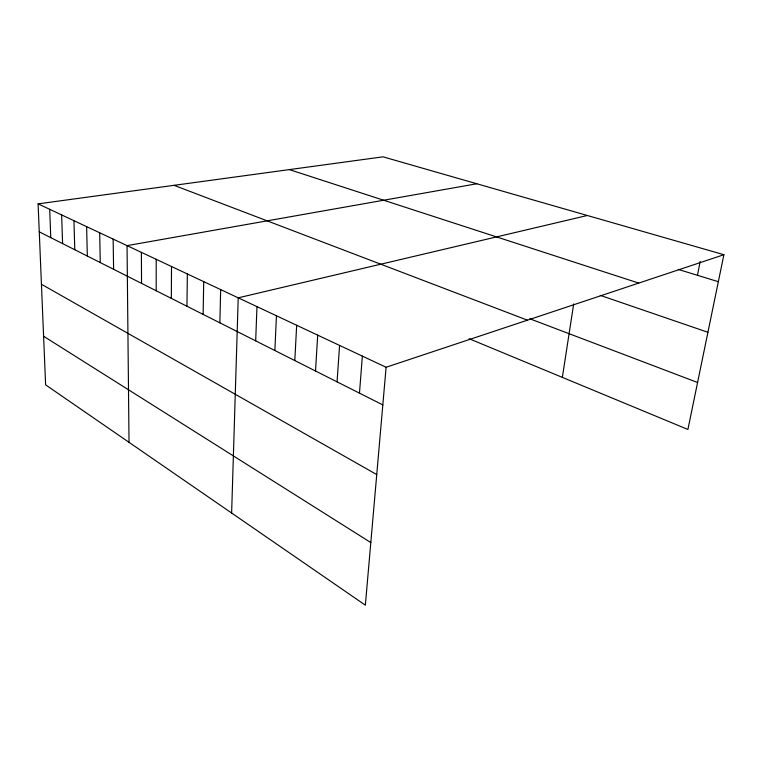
<?xml version="1.0" encoding="UTF-8"?>
<svg xmlns="http://www.w3.org/2000/svg" width="762" height="762" viewBox="0 0 762 762"><rect width="100%" height="100%" fill="white"/><g stroke="black" fill="none" stroke-linecap="round" stroke-linejoin="round"><path stroke-width="1.14" d="M156.191 290.751L156.21 259.318M171.326 298.371L171.517 266.51M186.966 306.248L187.347 273.939M203.13 314.392L203.721 281.626M219.866 322.821L220.666 289.589M231.629 513.026L238.22 297.828L587.34 215.494M255.68 340.862L256.975 306.629M274.872 350.53L276.444 315.773M294.808 360.569L296.666 325.269M315.516 371.008L317.697 335.147M337.061 381.857L339.576 345.415M359.474 393.144L362.36 356.111M723.9 254.708L386.105 367.265L365.35 605.171L45.615 384.858L38.1 203.864L383.029 156.829L723.9 254.708L687.905 429.454L469.135 338.728M562.346 377.38L573.681 303.943M697.449 275.292L700.202 261.385M476.822 183.766L127.044 245.631L129.026 442.322M678.266 269.415L718.337 281.702M289.35 169.602L638.718 283.093M600.294 295.37L707.917 332.289M529.723 318.735L697.573 382.486M174.069 185.328L527.447 320.173M38.1 203.864L386.105 367.265M39.262 231.848L382.829 404.908M41.443 284.264L376.742 474.574M43.596 336.252L370.818 542.563M49.701 209.312L50.768 237.639M61.646 214.922L62.598 243.602M73.943 220.694L74.79 249.736M86.62 226.647L87.335 256.061M99.679 232.781L100.27 262.576M113.147 239.106L113.605 269.291M141.389 252.365L141.541 283.369"/></g></svg>
